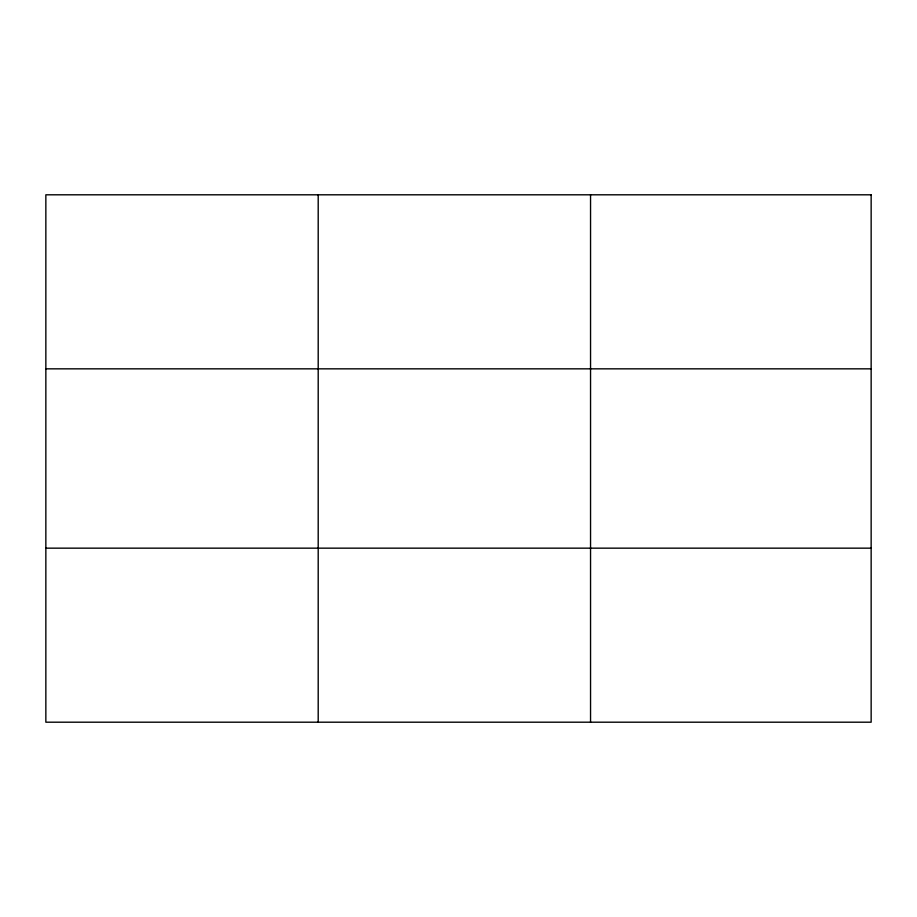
<?xml version="1.0" encoding="UTF-8"?>
<svg xmlns="http://www.w3.org/2000/svg" width="917" height="917" viewBox="0 0 917 917"><rect width="100%" height="100%" fill="white"/><g stroke="black" fill="none" stroke-linecap="round" stroke-linejoin="round"><path stroke-width="1.38" d="M318.199 194.805L318.199 722.195M590.548 194.805L590.548 722.195M45.85 368.84L871.15 368.84M45.85 548.16L871.15 548.16M871.15 194.805L871.15 722.195L45.85 722.195L45.85 194.805L871.15 194.805"/></g></svg>
